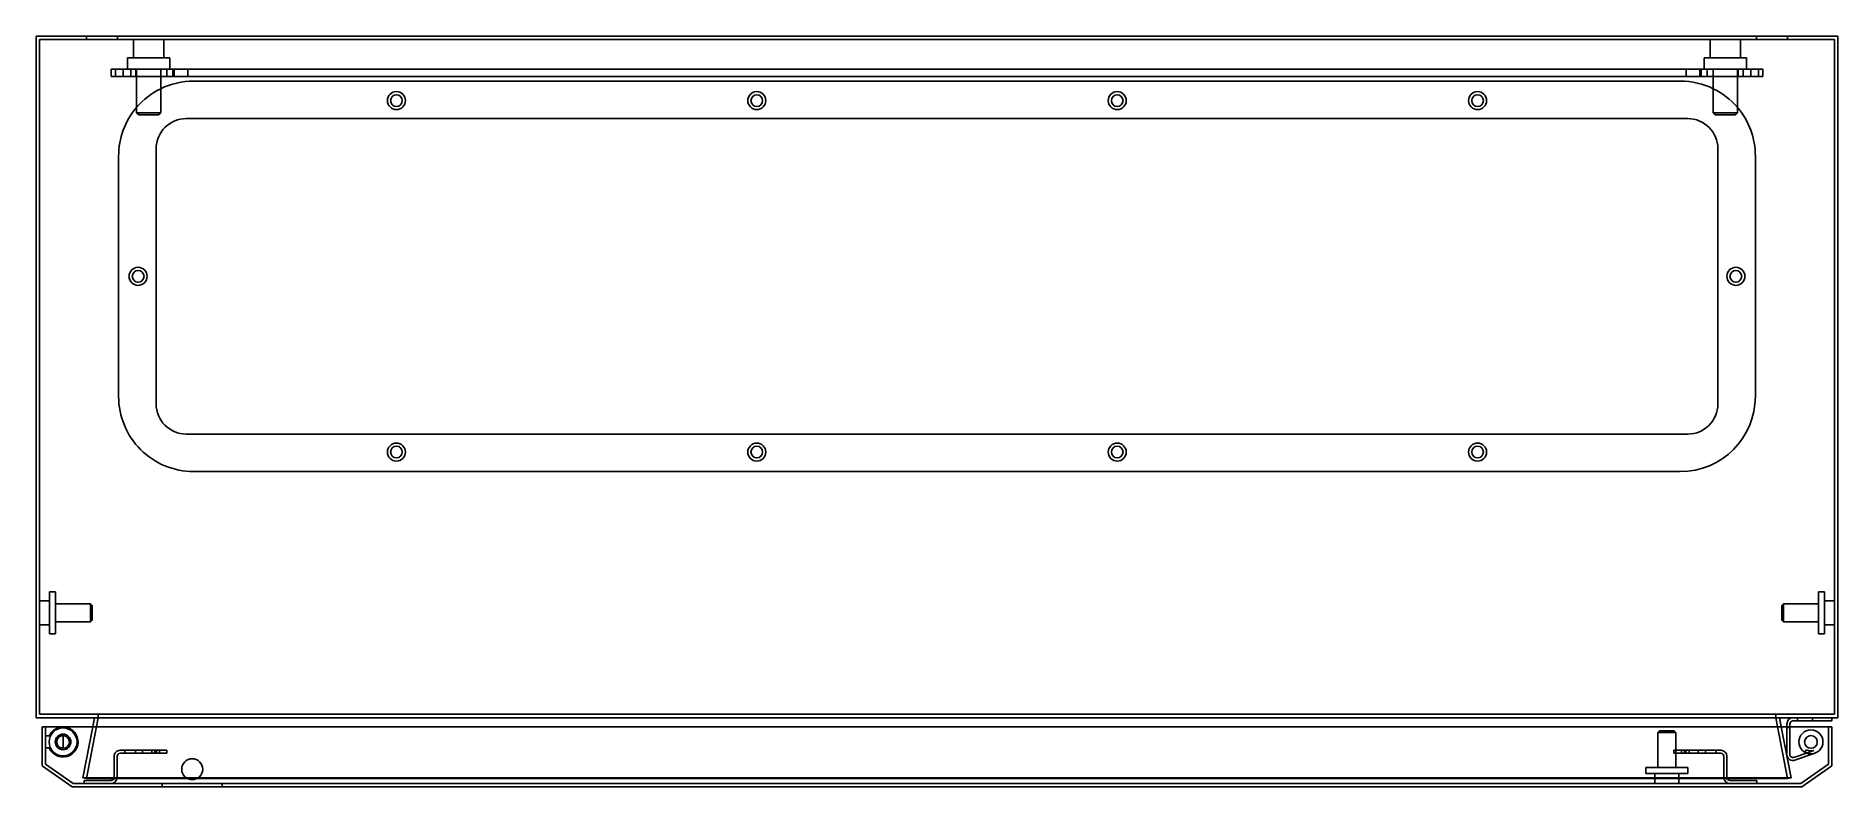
# Model space of a CAD drawing. Extents: x 0 to 600, y -250 to 0.
import ezdxf

# ---------------------------------------------------------------- set-up
doc = ezdxf.new("R2010")
doc.units = 0
doc.layers.add('HIDDEN', color=7, linetype='CONTINUOUS')
doc.layers.add('THICK', color=7, linetype='CONTINUOUS')

msp = doc.modelspace()

# ---------------------------------------------------------------- linework, layer by layer
at = {"layer": 'HIDDEN'}
for p, q in [((1.2, -1.2), (1.2, -225.8)), ((598.8, -1.2), (1.2, -1.2)), ((16.85, 0), (16.85, -1.2)), ((27.15, -1.2), (27.15, 0)), ((32.5, -1.2), (32.5, -7.2)), ((42.5, -7.2), (42.5, -1.2)), ((557.5, -1.2), (557.5, -7.2)), ((567.5, -7.2), (567.5, -1.2)), ((572.85, 0), (572.85, -1.2)), ((583.15, -1.2), (583.15, 0)), ((598.8, -1.2), (598.8, -225.8)), ((25, -13.5), (25, -11)), ((26.5, -11), (25, -11)), ((26.5, -13.5), (26.5, -11)), ((26.5, -11), (29, -11)), ((29, -13.5), (29, -11)), ((30.5, -11), (29, -11)), ((30.5, -7.2), (30.5, -11)), ((44.5, -7.2), (30.5, -7.2)), ((30.5, -11), (43.5, -11)), ((31.51, -13.5), (31.51, -11)), ((33.26, -13.5), (33.26, -11)), ((33.4, -11), (33.4, -13.5)), ((33.5, -11), (33.5, -25.52)), ((41.5, -25.52), (41.5, -11)), ((41.6, -13.5), (41.6, -11)), ((43.5, -13.5), (43.5, -11)), ((45.5, -11), (43.5, -11)), ((44.5, -11), (44.5, -7.2)), ((45.5, -13.5), (45.5, -11)), ((46, -11), (45.5, -11)), ((46, -13.5), (46, -11)), ((46, -11), (50.5, -11)), ((50.5, -13.5), (50.5, -11)), ((549.5, -11), (50.5, -11)), ((549.5, -13.5), (549.5, -11)), ((549.5, -11), (554, -11)), ((554, -13.5), (554, -11)), ((554, -11), (554.5, -11)), ((554.5, -13.5), (554.5, -11)), ((556.5, -11), (554.5, -11)), ((555.5, -7.2), (555.5, -11)), ((569.5, -7.2), (555.5, -7.2)), ((556.5, -13.5), (556.5, -11)), ((569.5, -11), (556.5, -11)), ((558.4, -11), (558.4, -13.5)), ((558.5, -11), (558.5, -25.52)), ((566.5, -25.52), (566.5, -11)), ((566.6, -13.5), (566.6, -11)), ((566.74, -13.5), (566.74, -11)), ((568.49, -13.5), (568.49, -11)), ((569.5, -11), (569.5, -7.2)), ((569.5, -11), (571, -11)), ((571, -13.5), (571, -11)), ((571, -11), (573.5, -11)), ((573.5, -13.5), (573.5, -11)), ((573.5, -11), (575, -11)), ((575, -13.5), (575, -11)), ((26.5, -13.5), (25, -13.5)), ((26.5, -13.5), (29, -13.5)), ((31.51, -13.5), (29, -13.5)), ((33.26, -13.5), (31.51, -13.5)), ((33.26, -13.5), (33.5, -13.5)), ((33.5, -13.5), (41.5, -13.5)), ((41.5, -13.5), (43.5, -13.5)), ((45.5, -13.5), (43.5, -13.5)), ((46, -13.5), (45.5, -13.5)), ((46, -13.5), (50.5, -13.5)), ((549.5, -13.5), (50.5, -13.5)), ((547.5, -15), (52.5, -15)), ((549.5, -13.5), (554, -13.5)), ((554, -13.5), (554.5, -13.5)), ((556.5, -13.5), (554.5, -13.5)), ((556.5, -13.5), (558.5, -13.5)), ((558.5, -13.5), (566.5, -13.5)), ((566.5, -13.5), (566.74, -13.5)), ((566.74, -13.5), (568.49, -13.5)), ((568.49, -13.5), (571, -13.5)), ((571, -13.5), (573.5, -13.5)), ((573.5, -13.5), (575, -13.5)), ((41.5, -25.52), (33.5, -25.52)), ((33.5, -25.52), (34.18, -26.2)), ((40.82, -26.2), (34.18, -26.2)), ((40.82, -26.2), (41.5, -25.52)), ((550, -27.5), (50, -27.5)), ((558.5, -25.52), (559.18, -26.2)), ((566.5, -25.52), (558.5, -25.52)), ((565.82, -26.2), (559.18, -26.2)), ((565.82, -26.2), (566.5, -25.52)), ((27.5, -120), (27.5, -40)), ((40, -122.5), (40, -37.5)), ((560, -122.5), (560, -37.5)), ((572.5, -120), (572.5, -40)), ((50, -132.5), (550, -132.5)), ((52.5, -145), (547.5, -145)), ((6.5, -185), (4.5, -185)), ((4.5, -199), (4.5, -185)), ((6.5, -185), (6.5, -199)), ((595.5, -185), (593.5, -185)), ((593.5, -199), (593.5, -185)), ((595.5, -199), (595.5, -185)), ((4.5, -188), (1.2, -188)), ((18.16, -189), (6.5, -189)), ((18.16, -195), (18.16, -189)), ((18.7, -189.54), (18.16, -189)), ((18.7, -194.46), (18.7, -189.54)), ((581.84, -189), (581.3, -189.54)), ((581.3, -194.46), (581.3, -189.54)), ((593.5, -189), (581.84, -189)), ((581.84, -195), (581.84, -189)), ((598.8, -188), (595.5, -188)), ((1.2, -196), (4.5, -196)), ((6.5, -195), (18.16, -195)), ((18.16, -195), (18.7, -194.46)), ((581.3, -194.46), (581.84, -195)), ((581.84, -195), (593.5, -195)), ((595.5, -196), (598.8, -196)), ((4.5, -199), (6.5, -199)), ((593.5, -199), (595.5, -199)), ((1.2, -225.8), (598.8, -225.8)), ((16.79, -247.23), (20.72, -227)), ((20.72, -225.8), (20.72, -227)), ((579.28, -225.8), (579.28, -227)), ((583.21, -247.23), (579.28, -227)), ((586.5, -227), (586.5, -228)), ((591.5, -228), (591.5, -227)), ((3.2, -230), (3.2, -242.38)), ((4.8, -233), (3.2, -233)), ((9, -233), (8.36, -233)), ((9, -233), (9, -237)), ((15.61, -247), (18.92, -230)), ((540.54, -231.3), (540, -231.84)), ((540, -231.84), (546, -231.84)), ((540, -231.84), (540, -243.5)), ((540.54, -231.3), (545.46, -231.3)), ((546, -231.84), (545.46, -231.3)), ((546, -237.8), (546, -231.84)), ((584.39, -247), (581.08, -230)), ((583, -230), (583, -239.19)), ((583, -230.19), (584, -230.19)), ((584, -239.19), (584, -230)), ((596.8, -230), (596.8, -242.38)), ((3.2, -237), (4.8, -237)), ((8.36, -237), (9, -237)), ((26, -246.8), (26, -239.8)), ((27, -246.8), (27, -239.8)), ((28, -237.8), (39.6, -237.8)), ((28, -238.8), (39.6, -238.8)), ((29.6, -238.8), (29.6, -237.8)), ((33.1, -238.8), (33.1, -237.8)), ((35.5, -237.8), (35.5, -238.8)), ((38.6, -237.8), (38.6, -238.8)), ((43.6, -237.8), (39.6, -237.8)), ((39.6, -238.8), (39.6, -237.8)), ((39.6, -238.8), (43.6, -238.8)), ((39.7, -238.8), (39.7, -237.8)), ((40.1, -238.8), (40.1, -237.8)), ((41.07, -238.8), (41.07, -237.8)), ((41.07, -238.8), (41.07, -237.8)), ((43.6, -238.8), (43.6, -237.8)), ((545.4, -238.8), (545.4, -237.8)), ((549.4, -237.8), (545.4, -237.8)), ((545.4, -238.8), (549.4, -238.8)), ((546, -238.8), (546, -237.8)), ((546, -243.5), (546, -238.8)), ((547.93, -238.8), (547.93, -237.8)), ((548.9, -238.8), (548.9, -237.8)), ((549.3, -237.8), (549.3, -238.8)), ((561, -237.8), (549.4, -237.8)), ((549.4, -238.8), (549.4, -237.8)), ((561, -238.8), (549.4, -238.8)), ((550.4, -238.8), (550.4, -237.8)), ((553.5, -238.8), (553.5, -237.8)), ((555.9, -238.8), (555.9, -237.8)), ((559.4, -238.8), (559.4, -237.8)), ((562, -246.8), (562, -239.8)), ((563, -246.8), (563, -239.8)), ((589.48, -238.7), (585.33, -240.14)), ((585.65, -241.08), (592.31, -238.78)), ((589, -238.46), (589.5, -237.6)), ((591.98, -237.84), (589.48, -238.7)), ((3.2, -242.38), (12.38, -248.8)), ((536, -243.5), (536, -245.5)), ((536, -243.5), (550, -243.5)), ((536, -245.5), (550, -245.5)), ((539, -245.5), (539, -247.23)), ((547, -247.23), (547, -245.5)), ((550, -245.5), (550, -243.5)), ((587.62, -248.8), (596.8, -242.38)), ((12.38, -248.8), (587.62, -248.8)), ((50.04, -247), (15.61, -247)), ((16.79, -247.23), (15.61, -247)), ((16, -247.8), (16, -248.8)), ((16, -247.8), (25, -247.8)), ((50.43, -247.23), (16.79, -247.23)), ((42, -250), (42, -248.8)), ((53.96, -247), (50.04, -247)), ((53.57, -247.23), (50.43, -247.23)), ((583.21, -247.23), (53.57, -247.23)), ((584.39, -247), (53.96, -247)), ((62, -250), (62, -248.8)), ((539, -247.23), (539, -248.8)), ((547, -248.8), (547, -247.23)), ((573, -247.8), (564, -247.8)), ((573, -247.8), (573, -248.8)), ((583.21, -247.23), (584.39, -247))]:
    msp.add_line(p, q, dxfattribs=at)
for centre, radius in [((120, -21.5), 3), ((120, -21.5), 1.95), ((240, -21.5), 3), ((240, -21.5), 1.95), ((360, -21.5), 3), ((360, -21.5), 1.95), ((480, -21.5), 3), ((480, -21.5), 1.95), ((34, -80), 3), ((566, -80), 3), ((34, -80), 1.95), ((566, -80), 1.95), ((120, -138.5), 3), ((120, -138.5), 1.95), ((240, -138.5), 3), ((240, -138.5), 1.95), ((360, -138.5), 3), ((360, -138.5), 1.95), ((480, -138.5), 3), ((480, -138.5), 1.95), ((9, -235), 4.65), ((9, -235), 2.6), ((9, -235), 2.1), ((591, -235), 4), ((591, -235), 2.1), ((52, -244.1), 3.5)]:
    msp.add_circle(centre, radius, dxfattribs=at)
for centre, radius, start, end in [((52.5, -40), 25, 116.10388, 139.46417), ((52.5, -40), 25, 89.99998, 116.10388), ((547.5, -40), 25, 63.89614, 89.99998), ((547.5, -40), 25, 40.53579, 63.89614), ((52.5, -40), 25, 139.46417, 180.00002), ((547.5, -40), 25, 0, 40.53579), ((50, -37.5), 10, 89.99998, 180.00002), ((550, -37.5), 10, 0, 89.99998), ((547.5, -120), 25, 270.00002, 0), ((52.5, -120), 25, 180.00002, 270.00002), ((50, -122.5), 10, 180.00002, 270.00002), ((550, -122.5), 10, 270.00002, 0), ((9, -235), 5, 89.99998, 156.42183), ((9, -235), 5, 203.57817, 89.99998), ((28, -239.8), 2, 89.99998, 180.00002), ((28, -239.8), 1, 89.99998, 180.00002), ((561, -239.8), 2, 0, 89.99998), ((561, -239.8), 1, 0, 89.99998), ((585, -239.19), 2, 180.00002, 289.08198), ((585, -239.19), 1, 179.99998, 289.08198), ((591, -235), 3, 240.00001, 289.08198), ((25, -246.8), 1, 270.00002, 334.59774), ((25, -246.8), 2, 270.00002, 347.61466), ((25, -246.8), 1, 334.59774, 0), ((25, -246.8), 2, 347.61466, 0), ((564, -246.8), 2, 180.00002, 192.38532), ((564, -246.8), 2, 192.38532, 270.00002), ((564, -246.8), 1, 180.00002, 205.40224), ((564, -246.8), 1, 205.40224, 270.00002)]:
    msp.add_arc(centre, radius, start, end, dxfattribs=at)
at = {"layer": 'THICK'}
for p, q in [((600, 0), (0, 0)), ((0, 0), (0, -227)), ((600, 0), (600, -227)), ((0, -227), (600, -227)), ((18.92, -230), (19.5, -227)), ((581.08, -230), (580.5, -227)), ((598, -228), (598, -227)), ((2, -230), (2, -243)), ((598, -230), (2, -230)), ((583, -229), (583, -230)), ((584, -230), (584, -229)), ((585, -228), (598, -228)), ((598, -230), (598, -243)), ((2, -243), (12, -250)), ((588, -250), (598, -243)), ((12, -250), (588, -250))]:
    msp.add_line(p, q, dxfattribs=at)
for radius in [2, 1]:
    msp.add_arc((585, -229), radius, 89.99998, 180.00002, dxfattribs=at)

doc.saveas('drawing.dxf')
